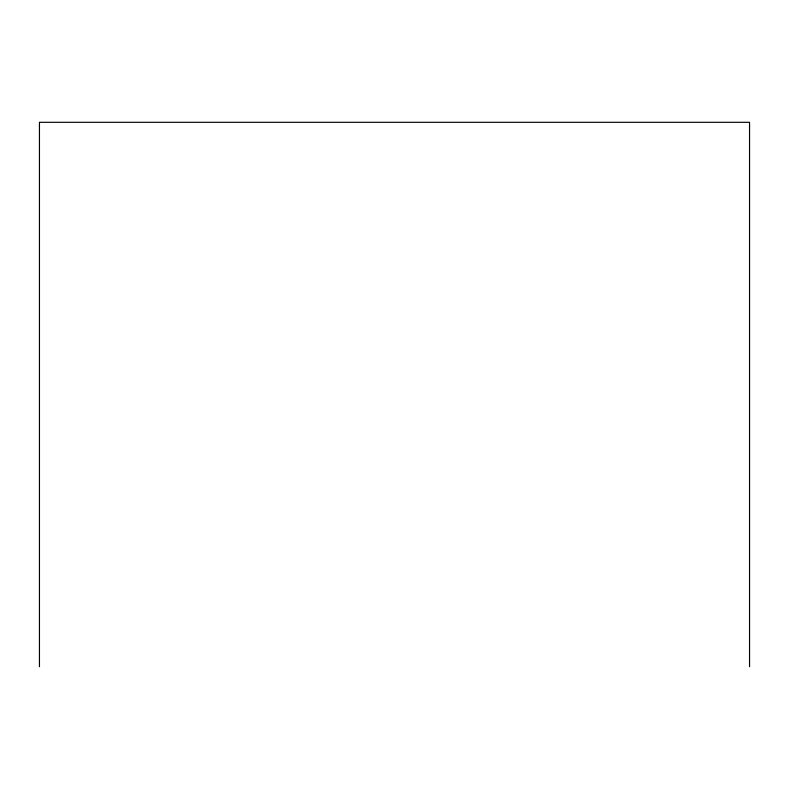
<?xml version="1.0" encoding="UTF-8"?>
<svg xmlns="http://www.w3.org/2000/svg" width="789" height="789" viewBox="0 0 789 789"><rect width="100%" height="100%" fill="white"/><g stroke="black" fill="none" stroke-linecap="round" stroke-linejoin="round"><path stroke-width="1.18" d="M749.55 666.695L749.55 122.305L39.45 122.305L39.45 666.695"/></g></svg>
